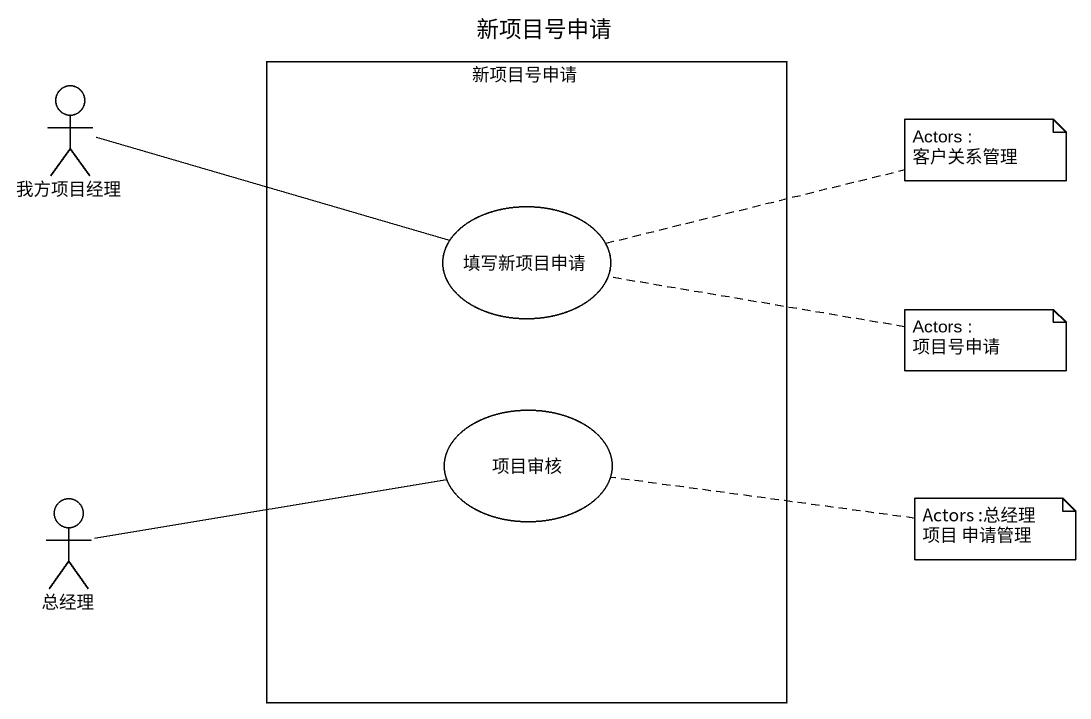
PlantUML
@startuml
title 新项目号申请
actor 我方项目经理
rectangle 新项目号申请 {
  usecase 填写新项目申请
  usecase 项目审核
}
actor 总经理
我方项目经理 -right- 填写新项目申请
总经理 -right- 项目审核
note right of 填写新项目申请 : Actors : 客户关系管理
note right of 填写新项目申请 : Actors : 项目号申请
note right of 项目审核 : Actors :总经理 项目 申请管理
@enduml
